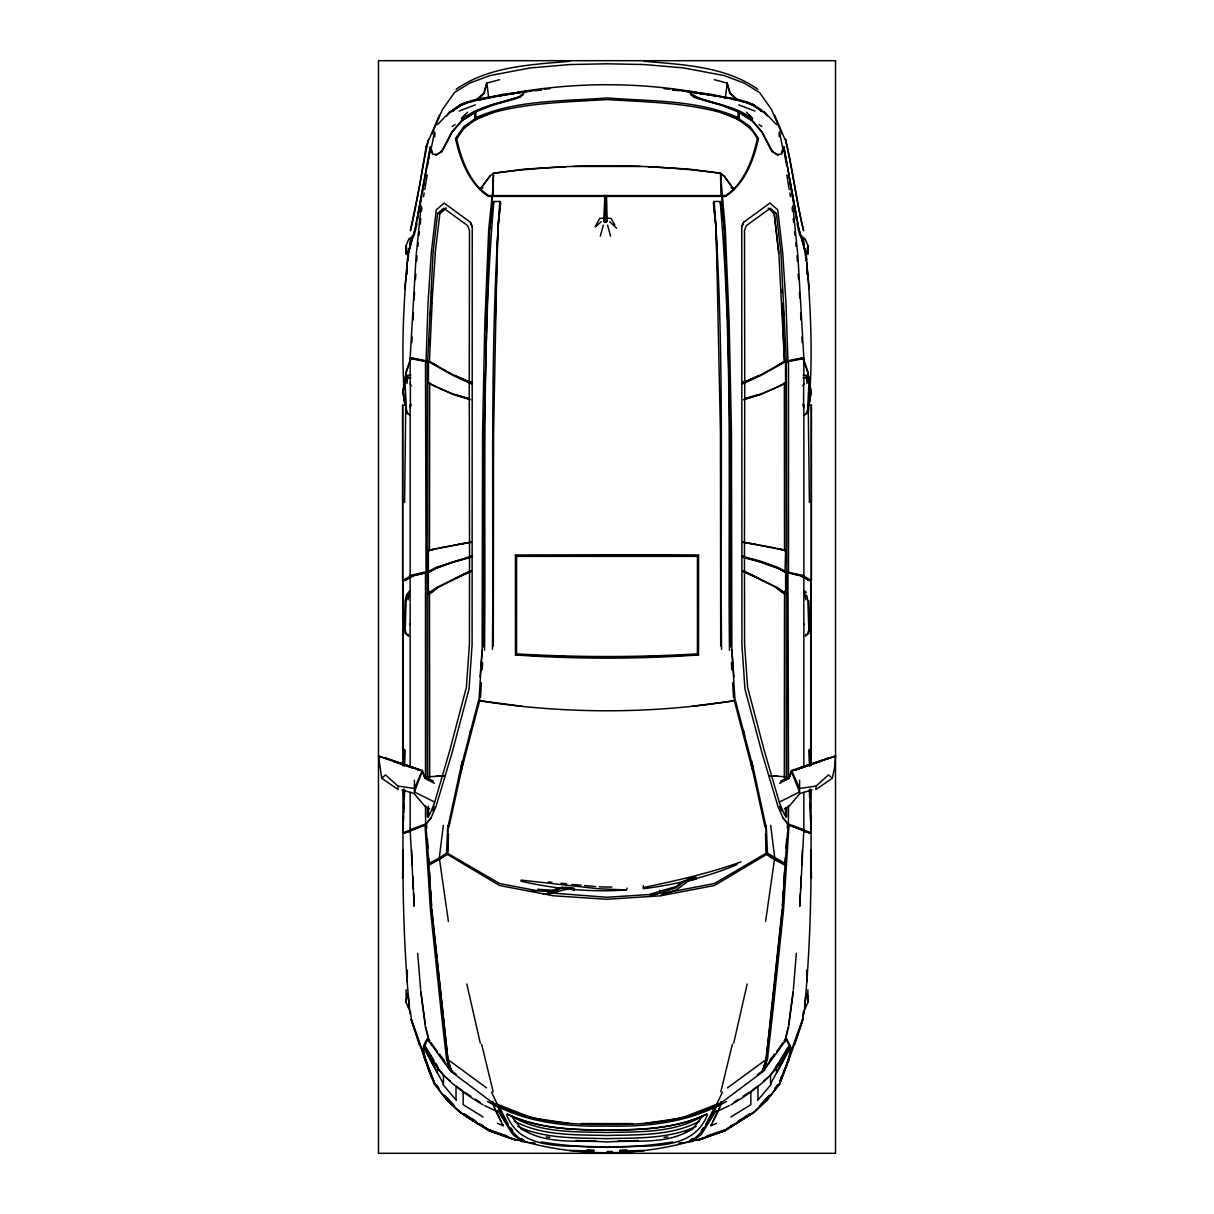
<?xml version="1.0" encoding="UTF-8"?>
<svg xmlns="http://www.w3.org/2000/svg" width="1214" height="1214" viewBox="0 0 1214 1214"><rect width="100%" height="100%" fill="white"/><g stroke="black" fill="none" stroke-linecap="round" stroke-linejoin="round"><path stroke-width="1.5" d="M404.611 579.29L411.015 575.846L410.286 575.436L427.146 571.491L427.252 362.47L429.407 361.969L432.093 303.53M470.501 399.755L453.05 394.429L428.466 383.245L428.481 361.635L453.05 375.43L470.471 383.503M429.301 550.625L429.392 382.744M469.545 557.423L472.413 556.437L469.545 557.423L469.423 644.103L466.388 687.321L449.726 750.631L434.384 803.289L429.862 813.957L427.374 817.007L427.267 807.538M410.15 384.459L410.15 358.6L426.038 361.484L428.026 303.348L431.289 252.816L436.251 209.855L444.096 203.057L470.637 222.465L472.246 227.003L472.094 644.831L469.044 689.021L451.942 753.211L435.963 806.612L430.864 818.206L425.598 824.427L425.492 805.626M786.733 807.538L786.626 817.007L784.138 813.957L779.631 803.289L764.274 750.647L747.612 687.321L744.577 644.103L744.455 557.423L741.587 556.437L744.455 556.482L744.743 382.501L742.604 382.486M784.456 776.732L784.563 593.722L776.899 587.91L743.787 571.384M784.608 777.901L784.699 591.172M785.519 817.143L785.519 807.963M785.534 780.405L785.534 776.732L769.357 775.898M784.016 593.722L785.625 593.722L785.64 572.462L777.461 567.909L762.073 562.37M786.748 777.871L786.854 572.431L784.714 571.931L803.865 576.62L803.85 602.281M810.193 788.948L811.058 832.501L802.985 830.057L803.835 829.678L803.835 792.272M803.835 766.08L803.85 623.844M406.129 989.789L406.098 1002.248L408.951 1009.168M406.113 254.47L406.189 245.41L409.042 238.566M406.113 1000.108L406.098 1002.248L407.388 993.431M542.415 893.474C553.569 896.281 562.993 886.554 573.994 890.074L573.994 888.056L565.436 887.222L551.763 891.516L531.216 890.727M536.649 890.606L499.622 883.534L447.693 853.366L447.875 825.505M803.577 244.181L803.653 237.398M807.765 253.423L807.826 245.41L804.958 238.566M515.434 555.193L515.464 654.953C576.362 659.187 637.638 659.187 698.536 654.953L698.566 555.193L652.555 554.813L515.434 555.193L516.557 556.361L516.557 653.876L515.464 654.953M810.345 808.919L810.512 789.995M810.74 763.485L810.861 581.248L811.21 765.579M810.998 790.238L810.315 812.697M404.611 502.444L405.719 408.283M604.587 222.374L604.876 195.545L606.56 196.456L607.152 220.963L606.287 222.374L604.587 222.374L603.737 220.963L604.876 195.545M779.509 801.984L799.556 792.014L799.586 780.268M497.042 256.609L493.582 432.169L493.294 646.03M409.968 1013.766C404.611 959.318 402.684 904.491 402.987 849.815L402.911 870.559L402.957 833.548L426.539 824.397L426.767 828.054M492.687 112.69L474.841 119.837L475.584 120.019L474.962 111.718L474.841 119.837L463.976 128.107L456.661 138.836C461.426 160.096 469.894 183.284 488.589 196.031L725.411 196.031C744.106 183.268 752.589 160.096 757.339 138.836C750.434 124.496 735.805 117.257 721.313 112.69C684.18 102.477 645.211 101.991 607 99.578C568.789 101.991 529.82 102.477 492.687 112.69C478.149 117.105 463.627 124.617 456.661 138.836M403.822 788.948L402.957 832.501L411.015 830.057L410.165 829.678L410.165 792.272M404.277 766.231L404.611 749.205M484.841 387.205L485.008 379.754M486.055 329.738L486.222 322.317M488.24 265.654L484.052 432.169L483.673 646.88M475.584 120.019L475.979 111.187L492.823 104.586L519.956 96.832M407.327 261.238C403.776 302.119 401.697 343.319 403.67 384.352M403.655 802.636L402.957 832.501L403.625 815.747M403.746 798.903L403.974 789.57M404.535 765.306L404.884 750.373M491.837 208.277L493.521 173.192C568.592 163.237 645.423 163.253 720.494 173.192L723.908 175.909L734.015 189.521L731.01 187.867M495.221 322.165L497.983 228.869L500.532 202.859L499.834 201.494L493.87 201.494L492.838 202.859L489.849 228.869M497.163 252.982L497.71 234.879M402.517 878.208L403.185 857.038M801.847 864.823L802.348 849.83M486.192 322.165L489.849 225.819M404.292 799.009L404.672 789.707M428.542 857.312L431.668 910.136L447.951 1059.579L451.638 1072.053L494.659 1104.224L497.558 1104.786C531.398 1122.055 569.624 1124.923 607 1124.392C644.376 1124.923 682.602 1122.055 716.457 1104.786L719.341 1104.224L762.362 1072.053L762.802 1069.822L766.004 1066.165M429.119 344.715L429.346 339.146M430.378 315.063L430.53 311.361M488.468 267.308L488.635 263.529M488.802 259.75L488.954 255.972M810.33 384.352C812.318 343.319 810.239 302.119 806.673 261.238M720.494 173.192L725.274 229.097L729.159 322.165L731.45 432.169L731.845 649.976L734.88 698.399L754.061 771.543L766.383 828.479L767.491 853.912L714.378 885.522L660.689 895.78L607 899.255L553.311 895.78L499.622 885.522L446.509 853.912L447.632 828.479L459.939 771.543L479.12 698.399L482.155 649.976L482.565 432.169L484.856 322.165L488.726 229.097L492.171 196.015M787.249 828.054L787.476 824.397L811.058 833.548L811.104 870.559L811.013 849.815C811.316 904.491 809.389 959.318 804.032 1013.766M437.541 366.142L430.09 361.635L410.165 357.569L416.129 255.638L421.167 205.712M411.819 342.591L412.107 336.991M412.972 320.192L413.367 312.726M448.588 834.109L447.647 851.818C443.975 858.495 434.885 860.423 428.997 864.626L425.765 824.23L430.864 818.206M800.405 893.125L799.723 906.357L803.82 830.74L788.007 824.67M800.603 889.346L801.286 876.129M408.071 260.798L408.511 254.424M832.288 778.265L828.479 774.896L816.111 786.065L815.914 789.54L832.288 778.265L834.701 766.975L835.52 756.064L798.387 768.189M480.471 697.58L481.381 682.784M482.17 669.824L482.626 662.419M785.458 857.312L782.332 910.136L771.376 1012.749L766.064 1059.579L762.362 1072.053L767.597 1058.001L772.878 1011.414L783.576 909.574L788.994 825.277M786.019 848.176L786.581 839.026M434.688 136.848L434.931 133.115M431.562 292.756L431.789 289.023M446.767 115.937C464.476 94.191 497.133 98.804 521.641 91.627C578.061 82.431 635.939 82.431 692.375 91.627L695.926 92.917M431.941 303.53L435.31 253.104M782.377 905.765L783.334 890.803M783.698 885.203L784.532 872.107M765.412 834.109L766.368 851.818C770.025 858.51 779.115 860.423 785.018 864.626L788.235 824.23L783.136 818.206L778.037 806.612L762.058 753.211L744.956 689.021L741.921 644.831L741.754 227.003L743.363 222.465L769.919 203.057L777.749 209.855L782.711 252.816L785.974 303.348L787.962 361.484L803.865 358.6L803.865 384.459M414.126 299.767L414.611 292.407M415.446 279.539L415.81 274.015M416.645 261.147L417.009 255.638M427.465 1038.653C422.381 1045.239 422.153 1053.388 425.461 1060.869L426.736 1062.113M425.553 1042.887C421.562 1048.259 424.172 1055.816 425.826 1061.931L426.812 1062.963M407.251 262.452L407.16 272.983M406.766 272.209L407.312 264.728M806.749 981.929L806.657 970.138M406.902 273.165L407.312 267.869M480.076 677.017L482.155 649.976M793.379 989.562L796.323 953.309M407.039 274.334L407.312 271.01M407.024 383.503L407.767 375.445L410.893 375.156M431.865 909.498L447.814 1058.411L451.638 1072.053L446.418 1058.001L441.122 1011.414L430.424 909.574L425.021 825.277M437.784 1067.698L443.444 1075.27L443.444 1083.981L423.61 1046.847L424.278 1045.709L437.784 1067.698L437.374 1073.055L423.747 1047.697M804.654 1006.861L805.868 994.478M417.935 246.381L418.314 242.694M419.058 235.288L419.437 231.601M420.181 224.195L420.742 218.657M421.486 211.251L421.85 207.548M404.732 288.856L407.236 264.531M782.135 909.498L766.201 1058.411L762.362 1072.053M500.76 1120.947L491.882 1102.221L496.056 1106.212L495.6 1104.163M806.855 272.983L806.749 262.452M497.983 225.819L500.532 202.859M407.343 970.138L407.251 981.929M471.411 382.486L469.257 381.545L472.398 383.412L469.257 381.545L469.499 230.478L467.633 225.637L443.656 208.171L437.601 213.512L433.019 253.104L427.632 361.984M435.173 253.104L439.893 213.512L445.948 208.171M725.274 98.501L727.262 83.113L714.333 79.669M410.347 237.398L410.438 244.181M443.338 825.292L439.271 858.025L428.314 863.746M490.304 222.299L492.838 202.859M410.408 407.646L410.347 383.472M807.113 378.343L807.856 372.744L802.985 358.631L803.865 358.6M788.341 1028.683L793.41 990.897M788.599 1024.98L793.121 991.428M499.834 201.494C489.242 350.391 494.007 500.153 492.444 649.338M811.347 405.173L811.347 580.489L811.347 405.173L807.978 405.173M410.681 406.25L410.969 404.171M765.594 921.472L774.456 859.649L767.172 854.838M806.794 252.421L807.826 245.41L807.887 254.47M408.086 599.777L409.588 590.763L406.387 595.163L405.173 600.793L404.156 629.671L405.279 633.465L408.526 635.969L407.98 634.224M407.616 260.782L408.435 255.395M409.255 250.008L412.077 236.002M405.931 379.512L405.142 384.565L406.432 410.12L407.843 413.321M508.105 1124.012L498.089 1104.588L495.585 1104.877M809.07 405.173L811.058 392.714L807.856 372.744M410.15 358.6L411.015 358.631L406.144 372.744L402.957 392.714L404.93 405.173M493.87 201.494C480.972 350.573 486.146 500.851 484.523 650.34M809.07 404.05L811.058 391.758L807.826 371.545L802.955 357.538L803.835 357.569L797.871 255.638L792.848 205.712M410.636 241.025L407.449 260.327L407.919 253.863L415.234 228.687L430.044 147.501L431.182 148.017M492.383 1103.298L492.687 1101.401L494.659 1104.224M423.549 196.683L424.156 193.072M424.763 189.46L427.191 175.028M787.188 1062.963L788.174 1061.931C789.844 1055.816 792.439 1048.274 788.447 1042.887M416.281 226.988L416.918 223.391M417.555 219.795L418.193 216.198M418.83 212.602L419.467 209.005M420.105 205.409L421.713 196.425M422.351 192.829L422.988 189.232M423.625 185.636L424.263 182.039M410.15 624.815L410.165 603.54M424.946 178.352L425.644 174.679M427.358 165.468L429.088 156.257M429.771 152.569L430.454 148.882M430.803 147.046L415.234 228.687L407.646 255.532M432.518 153.085L431.107 149.049L434.521 131.886M407.358 595.163L406.129 600.809L405.203 629.747L406.326 633.496M448.968 827.022L463.505 761.102M733.711 1043.205L747.171 983.993M469.439 735.35L470.713 729.826M802.424 1019.517L787.279 1062.113M767.597 1058.001L763.894 1070.475L763.879 1069.2L762.422 1070.702L762.802 1069.822L763.894 1070.475L784.745 1041.718L788.356 1026.847M720.797 1091.841L732.346 1044.344M460.546 768.25L462.382 760.92M779.479 131.886L782.893 149.049L781.497 153.085M784.077 1040.459L784.745 1041.718L787.749 1030.064M787.173 1062.736L790.375 1051.916L789.737 1045.709L770.556 1075.27L770.556 1083.981L790.587 1046.635L786.535 1038.653M787.977 1061.264L790.921 1051.658L790.587 1046.635M461.381 770.313L480 699.401M600.293 236.138L603.312 225.167M486.738 83.113L484.158 93.448L478.847 98.789L476.222 99.882L483.794 93.099L486.738 83.113L499.667 79.669M413.974 235.622L415.962 228.778M807.674 633.496L808.797 629.747L807.871 600.809L806.657 595.163M427.116 1064.875L427.343 1064.117L433.717 1080.855M475.979 111.187L475.509 112.614M794.609 1044.844L802.515 1020.792L803.698 1010.792L802.591 1020.61L788.539 1060.869M604.876 197.381L604.314 196.456L605.437 195.758L605.998 197.381L604.876 197.381L605.998 195.545L606.287 222.374M803.653 383.472L803.592 407.646M779.6 783.334L788.705 778.523L791.589 770.511L833.881 756.626L832.895 756.959M779.722 1081.295L781.513 1076.317M802.94 385.976L803.319 384.944M788.144 1047.181L780.147 1060.277M779.783 1082.569L786.566 1064.602M806.02 634.224L805.459 635.954L806.066 634.467M780.283 1080.855L786.657 1064.117L786.9 1064.875M780.314 1082.099L787.734 1062.538L779.798 1083.95M718.415 1104.877L715.926 1104.588L705.895 1124.012M716.609 1123.299L710.827 1125.697L711.146 1124.832M741.754 227.094L743.636 222.253M423.625 1051.916L426.827 1062.736M782.818 148.017L783.774 146.575L798.766 228.687L806.217 254.91L806.582 259.811M434.491 801.984L414.46 792.014L422.411 770.511L380.119 756.626L381.105 756.959M805.049 1009.168L807.902 1002.248L807.871 989.789M783.197 147.046L783.956 147.501L781.679 153.92L778.053 154.891L771.512 150.824M803.835 603.54L803.85 624.815M432.366 810.906L434.308 806.339M428.997 139.519L439.514 114.784M431.881 134.284L442.397 109.624L454.446 92.552L469.757 83.098L489.803 75.602L530.29 67.938L569.867 64.539L607 63.796L644.148 64.539L683.71 67.938L724.197 75.602L744.243 83.098L759.554 92.552L771.603 109.624L782.12 134.284M725.411 196.031L734.015 189.521M806.157 413.321L807.568 410.12L808.858 384.565L808.069 379.512M788.705 778.523L792.15 770.936L796.414 769.464M685.713 1142.678C702.208 1137.761 708.536 1120.052 716.275 1106.607L717.049 1104.861L709.871 1118.155M573.994 890.074L574.556 888.8M626.257 889.968L598.35 888.739L521.201 880.104L520.867 881.167C555.329 889.058 590.945 892.457 626.257 889.968L627.092 888.102M422.411 770.511L414.414 788.447L414.46 792.014M427.465 1039.199L424.46 1046.772C436.054 1073.176 458.968 1090.703 483.111 1104.861M715.987 1104.998L717.944 1106.212L722.118 1102.221L713.255 1120.947M716.457 1104.786L722.497 1092.084M783.774 146.575L782.62 148.912M782.347 150.126L782.893 149.049M719.69 1108.018L710.827 1125.697M716.017 225.819L713.468 202.859L714.166 201.494L720.145 201.494L722.618 211.737L724.166 228.869L725.76 268.81M430.044 147.501L432.321 153.92L435.947 154.891L441.744 151.264L451.729 132.068L462.064 120.034L474.962 111.718M443.049 149.838L452.185 132.159L462.367 120.49M451.638 1072.053L451.775 1070.581L450.106 1070.475L429.255 1041.718L429.923 1040.459M790.253 1047.697L776.626 1073.055L776.216 1067.698M595.148 226.517L599.822 218.414L603.312 218.171M716.351 1110.385L701.449 1134.255L692.101 1141.6L678.702 1143.421M741.921 383.867L744.743 382.501L741.602 383.412L744.743 381.545L744.501 230.478L746.382 225.637L770.344 208.171L776.399 213.512L780.981 253.104L786.369 361.984L784.593 361.969L782.059 303.53M776.232 1066.575L778.189 1063.434M702.754 1115.787L692.405 1129.339L684.802 1132.632M719.341 1104.224L721.313 1101.401L721.617 1103.298M769.904 1060.444L772.058 1057.409M770.253 1060.126L774.502 1054.071M774.502 1054.617L763.879 1069.746L757.718 1074.39M776.641 1051.597L783.015 1042.523M507.118 1114.194L506.663 1114.831C521.777 1154.468 573.903 1143.846 607 1147.442C640.097 1143.846 692.223 1154.453 707.337 1114.831L706.639 1114.027C675.652 1128.868 640.734 1129.885 607 1129.9C573.281 1129.87 538.348 1128.868 507.376 1114.027L507.118 1114.194C538.212 1128.974 573.19 1130.052 607 1130.067C640.81 1130.052 675.788 1128.974 706.882 1114.194M490.092 175.909L479.985 189.521L489.773 176.273L493.521 173.192M427.252 777.871L427.146 572.431L429.301 571.931L410.15 576.62L410.15 602.281M769.676 1095.149L764.835 1100.476M775.215 1088.139L777.43 1085.331M746.458 1115.894L740.859 1120.613L754.38 1111.933L767.491 1099.262L779.646 1083.874M767.582 1099.414L779.919 1083.723M768.508 1096.303L761.193 1103.981M775.063 1088.488L778.599 1084.056M410.165 829.678L424.991 824.2M701.237 1130.386L703.316 1127.882M662.541 893.428L714.378 883.534L766.732 852.865M757.612 1100.43L771.057 1084.466M698.536 654.953L697.443 653.876L697.443 556.361L698.566 555.193M462.595 117.288L467.557 112.219M437.541 124.617L450.03 111.582M452.701 110.99L464.446 103.251L471.336 101.566M802.484 358.176L787.4 361.453M595.497 226.881L601.188 221.661M461.335 118.471L465.114 114.814M452.534 111.005L455.053 108.577M767.703 1099.171L754.44 1112.054L724.363 1130.993M767.46 1099.277L754.319 1111.918L724.303 1130.795L698.429 1140.083L725.183 1130.735L754.547 1111.827M759.418 1105.954L766.838 1098.852M452.534 111.324L455.053 109.017M476.859 100.307L521.959 91.581L520.442 92.81M686.866 91.566L687.534 90.974C706.032 106.301 734 102.34 752.119 119.458M397.889 786.065L398.086 789.54L381.712 778.265L385.521 774.896L397.889 786.065L414.414 788.447L414.414 780.268M786.475 571.946L788.523 572.128L788.523 361.924L784.593 361.969M445.811 208.171L439.741 213.512L437.601 213.512M477.861 100.231L490.926 97.226M763.576 1081.234L767.764 1077.653M718.4 1104.163L717.944 1106.212M742.558 1118.352L739.721 1120.704L745.957 1116.425M690.007 1140.507L692.617 1138.337M427.525 571.946L425.492 573.069L425.492 777.749M429.984 593.722L428.375 593.722L428.375 572.462L436.539 567.909L451.927 562.37M607.561 218.171L611.052 218.414L614.8 224.893M523.416 94.54L519.683 97.515L518.909 96.877C499.531 103.418 478.301 106.104 461.897 119.458M695.106 96.877L694.317 97.515L690.584 94.54M518.909 96.877L526.466 90.974L527.134 91.566M778.629 154.132L777.521 154.997L771.77 151.416L773.03 151.249M683.27 881.045L675.955 886.569L650.916 893.899M428.375 593.722L436.023 587.91L470.759 570.656M431.258 592.751L437.632 587.91M784.745 1041.718L787.203 1039.928M727.444 1087.896L766.064 1059.579M785.003 571.961L785.625 550.458L743.256 542.066M752.285 1090.096L757.991 1086.014L757.991 1099.201M450.227 112.432L460.273 105.299M452.169 126.529L455.053 124.556M734.758 1123.557L722.74 1131.554L704.074 1137.655M428.633 865.354L446.828 854.838M446.479 853.26L439.271 858.025L440.06 858.586M733.954 1102.282L738.567 1099.247M743.165 1096.196L749.311 1092.145M730.889 1104.861C755.047 1090.703 777.946 1073.176 789.555 1046.772L786.535 1039.199M474.765 112.386L462.246 120.474L474.249 112.841M729.796 1126.622L732.877 1124.634M737.505 1121.645L742.133 1118.655M746.762 1115.651L749.842 1113.663M515.571 1140.083C477.557 1128.261 437.055 1103.83 426.296 1062.66L426.493 1062.827M496.056 1106.212L498.013 1104.998M689.658 1130.371C665.439 1144.984 634.178 1139.825 607 1142.01C579.822 1139.825 548.561 1144.984 524.357 1130.371M730.828 1117.032L750.874 1104.649M456.161 89.275C489.105 66.163 531.231 64.691 569.867 61.292M776.474 366.142L783.925 361.635L803.835 357.569M403.685 812.697L403.002 790.238M429.043 592.887L433.337 590.399M805.489 635.969L808.721 633.465L809.844 629.671L808.827 600.793M402.653 405.173L402.653 580.489L402.653 405.173L406.022 405.173M777.021 387.372L784.472 383.245L784.563 550.458L777.021 548.364M743.529 383.503L760.95 375.43L785.534 361.635L785.549 383.245L760.95 394.429L743.499 399.755M479.985 189.521L482.99 187.867M741.602 383.412L744.743 381.545L742.604 382M428.375 572.462L435.932 568.41L453.05 562.249L470.759 557.393M404.611 580.338L411.015 576.908L410.15 576.62M405.946 579.806L412.365 576.377L411.485 576.104M428.997 571.961L428.375 571.491L435.917 567.454L470.759 556.437M780.572 781.148L789.677 776.338M784.487 808.752L789.039 806.354L799.965 793.486L812.075 789.95M721.708 1104.057L726.533 1101.553M474.902 112.128L476.009 111.551M716.897 1111.584L729.341 1105.605M722.937 97.211L737.778 99.882L730.221 93.099L727.262 83.113M703.392 1115.59C674.635 1133.406 639.566 1131.66 607 1132.48C574.45 1131.645 539.38 1133.406 510.624 1115.59M743.499 382.759L759.342 375.43L744.045 382.031M744.045 382.759L759.873 375.43L784.456 361.635L778.842 253.104L774.259 213.512L776.399 213.512M470.228 571.384L437.101 587.91L429.437 593.722L429.544 776.732M456.282 577.925L465.933 573.554M456.327 577.925L471.229 571.384M823.001 759.797L795.61 770.01L800.026 768.492M699.704 1121.114C671.433 1136.274 638.124 1134.589 607 1135.485C575.876 1134.589 542.567 1136.274 514.311 1121.114M775.306 388.085L759.873 394.429L744.167 399.224M410.742 831.226L404.292 833.032M737.08 864.535C707.276 877.191 675.379 884.627 643.329 888.724L643.314 885.643M803.789 415.309L807.204 413.382L808.615 410.15L809.814 384.641L809.04 379.587M696.229 1126.425C668.459 1139.111 636.88 1137.867 607 1138.656C577.136 1137.867 545.541 1139.111 517.771 1126.425M475.615 111.931L492.823 105.178L518.074 98.076M715.926 1104.588L681.782 1117.973L645.362 1123.299M475.827 117.637C516.906 99.533 563.129 101.43 607 97.939C650.871 101.43 697.094 99.533 738.173 117.637L739.159 119.837L739.038 111.718L738.431 120.019M459.18 111.051L475.266 104.859M461.76 104.738L466.237 103.084M461.654 105.026L467.496 102.856M459.833 104.829L468.422 101.672M425.993 824.67L410.18 830.74L414.278 906.357L413.595 893.125M716.275 1106.607C682.314 1123.314 644.406 1126.896 607 1126.061C569.609 1126.896 531.686 1123.314 497.74 1106.607L496.966 1104.861C504.827 1119.05 511.215 1137.351 528.287 1142.678M660.674 895.507L676.593 889.832L688.034 881.106L696.396 878.982L696.396 877.646M706.776 1135.985L725.168 1129.612M705.076 1137.67L698.278 1140.022L690.159 1141.084M824.67 759.22L829.632 757.521M825.884 759.357L830.846 757.673M795.898 769.646L824.245 759.918M825.444 759.524L830.695 757.718M801.604 767.961L811.104 764.699M812.682 764.152L820.603 761.436M834.367 756.459L835.52 756.064M792.15 770.936L791.285 771.224L799.556 792.014M741.056 861.879C709.31 873.306 676.274 880.636 643.314 887.601M803.865 404.823L803.865 575.573L802.985 575.846L809.404 579.29M803.865 576.62L802.985 576.908L809.404 580.338M552.78 892.184L557.727 890.59M649.126 896.509L675.955 887.904L687.412 879.179L695.774 877.054L696.396 878.982M562.689 887.009L552.324 890.241L537.559 889.285M802.53 576.104L801.65 576.377L808.069 579.806M696.487 1139.961L702.375 1138.216M745.715 398.298L759.342 394.429M428.375 571.491L428.375 550.458L470.744 542.066M436.994 548.364L429.437 550.458L429.528 383.245L436.994 387.372M453.641 561.748L469.56 557.378M738.431 118.395L750.04 126.468L758.507 138.502C753.773 160.172 744.819 183.557 725.699 196.365L488.316 196.365C469.196 183.557 460.227 160.172 455.493 138.502L463.976 126.468L475.584 118.395M410.408 1011.065L411.485 1020.792L419.391 1044.844M494.417 96.422L521.565 92.067M467.724 102.537L475.691 100.686M411.531 575.937L426.569 572.568M429.255 550.109L434.217 549.062M787.476 824.397L788.235 824.23M438.709 548.015L470.046 542.355M471.411 382L469.257 382.501L469.545 556.482L472.094 555.982M477.284 100.322L480.759 99.639M478.786 99.502L491.063 97.211M510.866 94.146L514.478 93.539M518.074 92.917L521.641 91.627M501.716 95.345L505.403 94.738M509.106 94.146L522.02 92.036M501.868 95.345L505.57 94.738M509.273 94.146L522.217 92.052M523.871 91.733L540.488 89.563M527.695 91.551L531.413 90.959M458.315 544.373L471.047 542.355M664.104 1137.442L667.837 1136.896M816.111 786.065L799.586 788.447L791.589 770.511M672.829 1141.964C629.398 1148.975 584.602 1148.975 541.171 1141.964M479.044 700.736C563.645 714.029 650.112 714.272 734.682 700.63M692.253 706.26L734.956 700.736M531.383 90.701L502.08 94.449L487.36 97.773L489.212 97.681M525.252 91.611L530.806 90.929M544.236 89.214L549.836 88.683M535.055 90.489L540.458 89.988L533.477 90.428M809.708 833.032L803.258 831.226M407.464 378.07L411.045 377.751M534.828 90.428L539.987 90.003M656.986 894.035L607 897.267L547.757 892.73M679.248 1143.376L684.332 1143.042C634.315 1155.971 579.7 1155.956 529.683 1143.042L534.752 1143.376M536.224 90.489L541.596 90.155M428.481 780.405L428.481 776.732L444.658 775.898M565.648 166.713L525.009 169.095L493.491 173.329L492.99 195.575L721.01 195.575L720.509 173.329L688.991 169.095L648.352 166.713M697.443 653.876C637.229 657.411 576.771 657.411 516.557 653.876M436.008 776.262L443.58 775.898M410.165 357.569L411.045 357.538L406.189 371.545L402.957 391.758L404.93 404.05M408.314 375.43C399.133 384.277 405.719 402.38 406.796 413.382L410.226 415.309M627.107 1150.28L619.793 1150.477L626.97 1150.265M617.972 1141.039L638.094 1140.568M620.126 1151.039L644.482 1150.447M632.585 1123.572L581.43 1123.572M607 1151.585L612.493 1151.464M619.808 1151.297L643.587 1150.766M573.524 166.455L640.476 166.455M721.92 195.575L725.623 195.56M428.466 383.245L430.075 383.245M783.925 383.245L785.549 383.245M428.375 550.458L429.984 550.458M784.016 550.458L785.625 550.458M516.557 556.361L697.443 556.361M427.146 571.491L429.301 571.491M784.714 571.491L803.865 575.573M402.653 580.489L406.022 580.489M807.978 580.489L811.347 580.489M428.481 776.732L430.075 776.732M783.925 776.732L785.534 776.732M480.167 189.369L488.377 195.56L492.095 195.575M599.185 886.857L611.871 887.1M575.906 1140.568L596.028 1141.039M569.518 1150.447L593.889 1151.039M587.03 1150.265L594.283 1150.447L586.908 1150.28M805.686 375.43L807.932 377.084M724.804 97.681L726.64 97.773L711.92 94.449L682.632 90.701L689.947 91.748M770.435 775.898L777.992 776.262M735.305 99.518L737.141 100.307M672.404 90.155L677.776 90.489M680.523 90.428L673.497 89.942L678.945 90.489M674.013 90.003L679.187 90.428M644.148 61.292C682.784 64.691 724.895 66.163 757.84 89.275M802.97 377.751L806.536 378.07L806.976 383.503M803.107 375.156L806.233 375.445L806.536 378.07M572.006 884.414L581.066 885.234M584.693 885.552L595.558 886.539M664.164 88.683L669.779 89.214M673.512 89.563L690.129 91.733M548.242 881.88L551.9 882.274M561.035 883.246L566.528 883.838M683.209 90.929L688.748 91.611M692.435 92.067L719.599 96.422M523.841 1141.084L515.722 1140.022L488.832 1130.735L459.453 1111.827M479.333 700.63L521.747 706.26M535.298 1143.421L521.899 1141.6L512.566 1134.255L497.649 1110.385M440.97 151.249L442.23 151.416L436.494 154.997L435.371 154.132M568.638 1123.299L532.218 1117.973L498.089 1104.588M546.163 1136.896L549.896 1137.442M381.712 778.265L378.48 756.064L415.613 768.189M742.953 542.355L755.7 544.373M691.798 92.052L704.742 94.146M708.445 94.738L712.132 95.345M691.98 92.036L704.909 94.146M708.597 94.738L712.284 95.345M682.602 90.959L686.305 91.551M743.954 542.355L775.306 548.015M692.375 91.627C716.882 98.804 749.524 94.191 767.233 115.937M699.537 93.539L703.134 94.146M736.337 99.563L692.041 91.581L693.573 92.81M733.241 99.639L736.716 100.322M741.921 555.982L744.455 556.482M779.783 549.062L784.745 550.109M425.765 824.23L426.539 824.397M411.516 358.176L426.6 361.453M787.431 572.568L802.469 575.937M738.309 100.686L746.276 102.537M742.664 101.566L749.554 103.251L761.466 111.005M743.241 556.437L760.95 561.293L778.083 567.454L785.64 571.491M744.44 557.378L760.359 561.748M743.241 557.393L760.95 562.249L778.083 568.41L785.64 572.462M454.673 394.429L468.285 398.298M472.398 383.412L469.257 382.501L472.094 383.867M401.925 789.95L414.035 793.486L424.976 806.354L429.513 808.752M511.64 1138.216L517.513 1139.961M469.833 399.224L454.127 394.429L438.709 388.085M509.941 1137.655L491.26 1131.554L479.257 1123.557M417.586 769.464L422.715 771.224L425.295 778.523L434.4 783.334M378.48 756.064L379.633 756.459M384.368 757.521L389.345 759.22M383.305 757.718L388.556 759.524M389.755 759.918L418.102 769.646M393.412 761.436L401.318 764.152M402.896 764.699L412.396 767.961M488.832 1129.612L507.24 1135.985M417.646 769.752L418.375 769.388L390.999 759.797M695.926 98.076L721.192 105.178L738.385 111.931M694.059 96.832L721.192 104.586L738.036 111.187L738.507 112.614M789.009 824.2L803.835 829.678M745.578 101.672L754.182 104.829M609.701 221.661L616.666 228.141M747.763 103.084L752.24 104.738M746.504 102.856L752.361 105.026M738.749 104.859L754.835 111.051M721.313 112.69L738.173 119.26L750.04 128.107M497.391 1123.299L503.173 1125.697L502.854 1124.832M469.955 382.031L454.673 375.43L470.501 382.759M529.198 1132.632L521.595 1129.339L511.246 1115.787M742.771 571.384L757.673 577.925M743.241 570.656L777.977 587.91L785.625 593.722M748.067 573.554L757.718 577.925M469.955 382.759L454.127 375.43L429.544 361.635M484.674 1105.605L497.103 1111.584M737.991 111.551L739.114 112.128M487.467 1101.553L492.307 1104.057M767.536 853.26L785.701 863.746M774.456 859.649L785.367 865.354M421.865 770.936L424.323 776.338L433.428 781.148M780.663 590.399L784.957 592.887M463.141 1104.649L483.172 1117.032M489.637 1130.993L459.56 1112.054L446.297 1099.171M739.751 112.841L751.769 120.474L761.815 132.159L770.951 149.838M739.038 111.718L751.936 120.034L762.286 132.068L772.256 151.264M739.235 112.386L751.769 120.474M464.158 1113.663L467.238 1115.651M471.867 1118.655L476.495 1121.645M481.123 1124.634L484.204 1126.622M737.232 100.155L729.857 93.448L727.034 83.554M464.689 1092.145L470.835 1096.196M475.433 1099.247L480.046 1102.282M456.297 1074.39L450.121 1069.746L439.498 1054.617M758.962 124.556L761.831 126.529M753.742 105.299L763.773 112.432M468.043 1116.425L474.279 1120.704L471.442 1118.352M461.73 1090.096L456.009 1086.014L456.009 1099.201M426.812 1039.928L429.255 1041.718L425.644 1026.847M447.951 1059.579L486.556 1087.896M776.368 587.91L782.742 592.751M720.509 173.329L724.242 176.273L733.833 189.369M787.962 572.613L788.523 777.749M521.383 1138.337L523.993 1140.507M467.542 1115.894L473.141 1120.613M446.236 1077.653L450.424 1081.234M768.204 208.171L774.122 213.512L778.69 253.104M426.038 572.613L425.492 361.924L429.407 361.969M806.293 592.447L804.457 590.763L805.914 599.777M758.962 109.017L761.466 111.324M452.822 1103.981L445.508 1096.303M447.162 1098.852L454.582 1105.954M446.555 1099.277L459.681 1111.918M449.165 1100.476L444.324 1095.149M746.443 112.219L752.665 118.471M748.901 114.814L751.405 117.288M758.962 108.577L761.315 110.99M763.97 111.582L776.459 124.617M783.136 818.206L788.402 824.427L788.523 805.626M442.943 1084.466L456.388 1100.43M510.699 1127.867L512.763 1130.386M786.369 361.984L786.854 571.491M435.401 1084.056L438.937 1088.488M436.57 1085.331L438.785 1088.139M434.081 1083.723L446.418 1099.414M426.402 1063.161L434.202 1083.95M441.957 1057.409L444.096 1060.444M439.498 1054.071L443.747 1060.126M447.996 1066.165L451.578 1070.702L450.121 1069.2L450.106 1070.475L446.418 1058.001M430.985 1042.523L437.359 1051.597M433.853 1060.277L425.856 1047.181M435.811 1063.434L437.768 1066.575M606.287 219.552L607.152 220.963M497.74 1106.607L500.972 1112.388M503.173 1125.697L494.31 1108.018M431.107 149.049L431.653 150.126M430.226 146.575L431.38 148.912M491.503 1092.084L497.558 1104.786M424.323 776.338L425.295 778.523M607.561 225.167L610.596 236.138M774.486 114.784L785.003 139.519M779.692 806.339L781.634 810.906M470.379 222.253L472.246 227.094M407.95 634.467L408.526 635.969M426.038 1061.264L411.576 1019.517M425.461 1060.869L411.121 1019.411M427.434 1064.602L434.217 1082.569M410.696 384.944L411.06 385.976M798.053 228.778L800.026 235.622M801.923 236.002L806.551 260.327L806.096 253.878L798.766 228.687L783.956 147.501M734 699.401L752.619 770.313L765.032 827.022M426.251 1030.064L429.255 1041.718M751.633 760.92L753.454 768.265M481.67 1044.344L493.203 1091.841M743.302 729.826L744.577 735.35M750.51 761.102L752.619 770.313M466.829 983.993L480.304 1043.205M805.489 254.424L805.929 260.798M783.546 148.882L784.229 152.569M784.927 156.257L786.642 165.468M788.372 174.679L789.054 178.352M660.006 890.09L660.689 893.792M789.737 182.039L790.375 185.636M791.027 189.232L793.895 205.409M794.533 209.005L795.17 212.602M795.807 216.198L796.445 219.795M797.082 223.391L797.735 226.988M786.809 175.028L789.237 189.46M789.844 193.072L790.451 196.683M720.145 201.494C733.286 350.543 727.854 500.851 729.477 650.34M803.38 241.025L804.745 250.008M805.565 255.395L806.384 260.782M806.612 993.431L807.902 1002.248L807.887 995.92M407.206 252.421L406.189 245.41L406.235 253.423M439.544 859.649L448.406 921.472M803.031 404.171L803.319 406.25M713.468 202.859L716.017 228.869L717.231 268.81M714.166 201.494C724.986 350.376 719.993 500.153 721.556 649.338M420.879 991.428L425.401 1024.98M406.144 372.744L406.902 378.343M420.605 990.897L425.659 1028.683M721.177 202.859L723.468 220.523M770.678 825.292L774.729 858.025M486.966 83.554L488.726 98.501M806.779 264.531L809.268 288.856M792.15 207.548L792.53 211.251M793.273 218.657L793.637 222.344M794.578 231.601L794.942 235.288M795.701 242.694L796.065 246.381M408.132 994.478L409.346 1006.861M806.688 271.01L806.961 274.334M417.677 953.309L420.621 989.562M806.688 267.869L807.098 273.165M731.845 649.976L733.924 677.017M806.688 264.728L807.234 272.209M797.006 255.638L797.355 261.147M798.19 274.015L798.554 279.539M799.389 292.407L799.753 297.931M429.468 872.107L430.302 885.203M430.667 890.803L431.623 905.765M779.085 133.115L779.312 136.848M782.211 289.023L782.453 292.756M731.389 662.419L731.83 669.824M732.619 682.784L733.529 697.58M427.434 839.026L427.996 848.176M800.633 312.726L801.028 320.192M801.893 336.991L802.181 342.591M412.714 876.129L413.397 889.346M783.47 311.361L783.622 315.063M784.654 339.146L784.805 342.864M725.046 255.972L725.198 259.75M725.365 263.529L725.532 267.308M809.343 789.707L809.632 797.143M810.315 813.896L811.058 832.501L810.345 802.636M724.166 225.819L724.303 229.446M724.955 245.744L727.808 322.165L729.963 432.169L730.342 646.88M411.667 849.83L412.168 864.823M810.831 857.038L811.498 878.208M716.29 234.879L720.433 432.169L720.706 646.03M721.844 196.015L722.163 208.277M809.116 750.373L809.465 765.306M810.041 789.57L810.224 797.037M738.036 111.187L738.173 117.637M727.778 322.317L727.945 329.738M729.007 379.754L729.159 387.205M809.404 749.205L809.738 766.231M808.281 408.283L809.404 502.444M730.221 454.4L730.373 474.75M403.26 763.485L403.139 581.248L402.79 765.579M403.488 789.995L403.655 808.919M766.14 825.505L766.307 853.366M784.623 382.744L784.699 550.625M429.301 591.172L429.407 777.901M428.481 806.126L428.481 817.143M750.844 1091.128L750.844 1103.754M463.156 1091.128L463.156 1103.754M410.15 404.808L410.15 575.573M410.15 623.844L410.165 766.08M515.813 604.435L515.813 654.543C576.513 658.094 637.487 658.094 698.202 654.543L698.202 555.557L515.798 555.557L515.813 604.435M426.205 146.348L419.998 183.511L410.362 230.721L410.802 229.173C418.132 199.293 421.637 168.518 428.83 138.715L426.205 146.348M835.52 60.7L378.48 60.7L378.48 1153.3L835.52 1153.3L835.52 60.7M785.61 139.519L785.17 138.715C792.363 168.518 795.868 199.293 803.213 229.173L803.653 230.721C796.338 200.583 792.894 169.55 785.61 139.519"/></g></svg>
